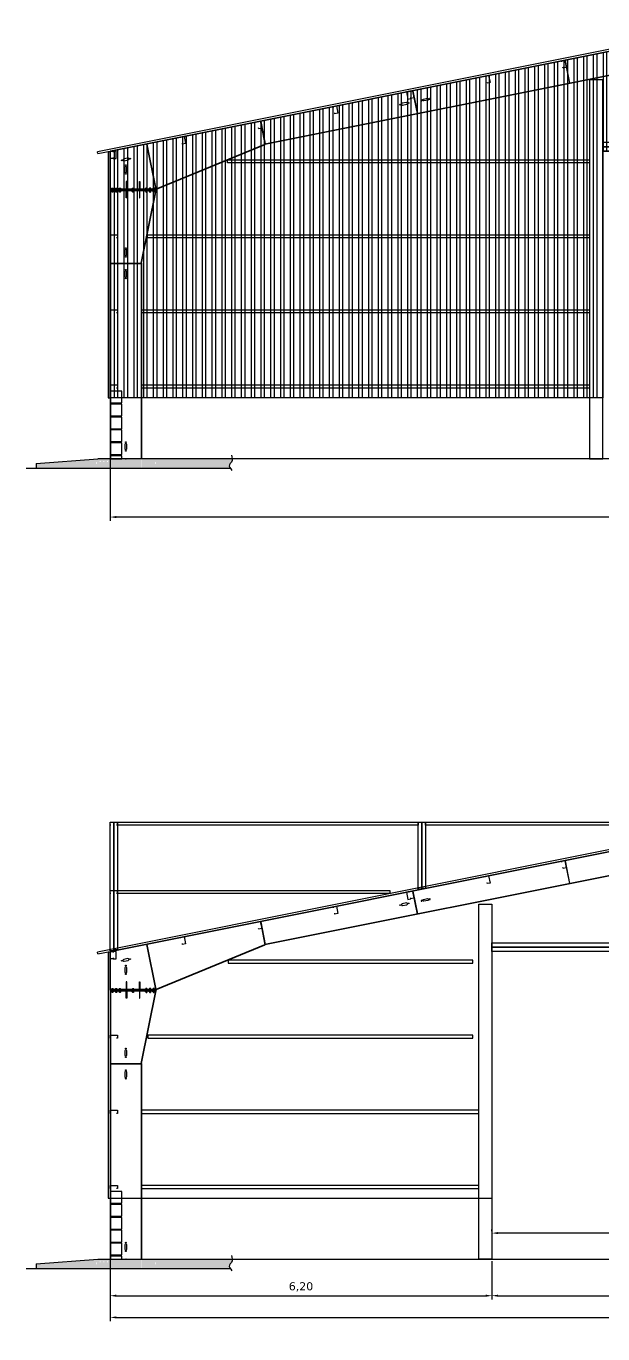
# Model space of a CAD drawing. Header units: millimetres. Extents: x 1972 to 5740, y 370 to 952.
# Drawn here: x 2799.19 to 2808.55, y 672.32 to 693.56 of the extents above; entities that cross this region are included whole.
import ezdxf

# ---------------------------------------------------------------- set-up
doc = ezdxf.new("R2010")
doc.units = ezdxf.units.MM
doc.header["$LTSCALE"] = 15
doc.linetypes.add('ACAD_ISO02W100', pattern=[15, 12, -3])
doc.layers.add('1', color=7, linetype='Continuous')
doc.layers.add('2', color=2, linetype='Continuous')
doc.styles.add('ARIAL', font='verdana.ttf')
doc.dimstyles.new('Cota 0.13', dxfattribs={"dimtxt": 0.13, "dimasz": 0.1, "dimexe": 0.06, "dimexo": 0.03, "dimgap": 0.06, "dimtad": 1, "dimzin": 1, "dimtxsty": 'ARIAL', "dimcen": 2.5, "dimadec": 0, "dimazin": 0, "dimtfac": 1, "dimtmove": 0, "dimatfit": 3, "dimfxl": 1, "dimarcsym": 0})

# ---------------------------------------------------------------- blocks, each defined once
blk = doc.blocks.new('To 5-8')
at = {"layer": '1'}
for p, q in [((-0.014, 0.009), (-0.014, 0)), ((-0.014, 0), (-0.009, 0)), ((0.01, 0.011), (-0.01, 0.011)), ((-0.008, 0), (-0.007, 0)), ((-0.007, 0.009), (-0.007, 0)), ((-0.007, 0), (0.007, 0)), ((0.007, 0.009), (0.007, 0)), ((0.007, 0), (0.008, 0)), ((0.009, 0), (0.014, 0)), ((0.014, 0), (0.014, 0.009)), ((-0.008, -0.001), (-0.008, -0.048)), ((-0.008, -0.048), (0.008, -0.048)), ((-0.008, -0.048), (-0.005, -0.05)), ((-0.005, -0.05), (0.005, -0.05)), ((0.005, -0.05), (0.008, -0.048)), ((0.008, -0.048), (0.008, -0.001))]:
    blk.add_line(p, q, dxfattribs=at)
for centre, radius, start, end in [((-0.01, 0.005), 0.00528, 48.7117, 131.2883), ((0, -0.009), 0.0192, 68.6636, 111.3364), ((0.01, 0.005), 0.00528, 48.7117, 131.2883), ((-0.009, -0.001), 0.00064, 0, 90), ((0.009, -0.001), 0.00064, 90, 180)]:
    blk.add_arc(centre, radius, start, end, dxfattribs=at)
at = {"layer": '2'}
for p, q in [((0.008, -0.003), (-0.008, -0.003)), ((-0.005, -0.003), (-0.005, -0.05)), ((0.005, -0.003), (0.005, -0.05))]:
    blk.add_line(p, q, dxfattribs=at)
blk = doc.blocks.new('Tu 5-8')
at = {"layer": '1'}
for p, q in [((0.01, 0), (-0.01, 0)), ((-0.014, -0.001), (-0.014, -0.008)), ((-0.014, -0.008), (-0.014, -0.014)), ((-0.01, -0.015), (0.01, -0.015)), ((-0.007, -0.001), (-0.007, -0.008)), ((-0.007, -0.008), (-0.007, -0.014)), ((0.007, -0.001), (0.007, -0.008)), ((0.007, -0.008), (0.007, -0.014)), ((0.014, -0.001), (0.014, -0.008)), ((0.014, -0.008), (0.014, -0.014))]:
    blk.add_line(p, q, dxfattribs=at)
for centre, radius, start, end in [((-0.01, -0.008), 0.00752, 62.3999, 117.6001), ((0, -0.029), 0.0288, 75.9969, 104.0031), ((-0.01, -0.008), 0.00752, 242.3999, 297.6001), ((0, 0.014), 0.0288, 255.9969, 284.0031), ((0.01, -0.008), 0.00752, 62.3999, 117.6001), ((0.01, -0.008), 0.00752, 242.3999, 297.6001)]:
    blk.add_arc(centre, radius, start, end, dxfattribs=at)
blk = doc.blocks.new('*D173')
at = {"color": 0, "linetype": 'Continuous', "lineweight": -2, "transparency": 16777216}
for p, q in [((2800.549, 673.528), (2800.549, 672.523)), ((2820.549, 673.528), (2820.549, 672.523)), ((2800.649, 672.583), (2820.449, 672.583))]:
    blk.add_line(p, q, dxfattribs=at)
at = {"color": 0, "linetype": 'Continuous', "transparency": 16777216}
for points in [[(2800.649, 672.6), (2800.649, 672.567), (2800.549, 672.583)], [(2820.449, 672.6), (2820.449, 672.567), (2820.549, 672.583)]]:
    blk.add_solid(points, dxfattribs=at)
at = {"layer": 'Defpoints', "color": 0, "linetype": 'Continuous', "transparency": 16777216}
for p in [(2800.549, 673.558), (2820.549, 673.558), (2820.549, 672.583)]:
    blk.add_point(p, dxfattribs=at)
at = {"color": 0, "linetype": 'Continuous', "transparency": 16777216, "insert": (2810.549, 672.727), "char_height": 0.13, "attachment_point": 5, "style": 'ARIAL'}
blk.add_mtext('Ancho de estructura 20,00m', dxfattribs=at)
blk = doc.blocks.new('fsdasdfasdfasdf')
at = {"color": 5}
blk.add_lwpolyline([(0.1, 0.035), (0.031, 0.022, 1), (0.037, -0.008), (0.106, 0.006, 1)], format="xyb", close=True, dxfattribs=at)
for centre in [(0, 0), (0.137, 0.027)]:
    blk.add_circle(centre, 0.006, dxfattribs=at)
blk = doc.blocks.new('*D181')
at = {"color": 0, "lineweight": -2, "transparency": 16777216}
for p, q in [((2806.749, 673.498), (2806.749, 672.876)), ((2800.549, 672.996), (2800.549, 672.876)), ((2800.649, 672.936), (2806.649, 672.936))]:
    blk.add_line(p, q, dxfattribs=at)
at = {"color": 0, "transparency": 16777216}
for points in [[(2800.649, 672.953), (2800.649, 672.919), (2800.549, 672.936)], [(2806.649, 672.953), (2806.649, 672.919), (2806.749, 672.936)]]:
    blk.add_solid(points, dxfattribs=at)
at = {"layer": 'Defpoints', "color": 0, "transparency": 16777216}
for p in [(2806.749, 673.528), (2800.549, 673.026), (2806.749, 672.936)]:
    blk.add_point(p, dxfattribs=at)
at = {"color": 0, "transparency": 16777216, "insert": (2803.649, 673.079), "char_height": 0.13, "attachment_point": 5, "style": 'ARIAL'}
blk.add_mtext('6,20', dxfattribs=at)
blk = doc.blocks.new('*D182')
at = {"color": 0, "lineweight": -2, "transparency": 16777216}
for p, q in [((2812.549, 673.498), (2812.549, 672.876)), ((2806.749, 673.157), (2806.749, 672.876)), ((2806.849, 672.936), (2812.449, 672.936))]:
    blk.add_line(p, q, dxfattribs=at)
at = {"color": 0, "transparency": 16777216}
for points in [[(2806.849, 672.953), (2806.849, 672.919), (2806.749, 672.936)], [(2812.449, 672.953), (2812.449, 672.919), (2812.549, 672.936)]]:
    blk.add_solid(points, dxfattribs=at)
at = {"layer": 'Defpoints', "color": 0, "transparency": 16777216}
for p in [(2812.549, 673.528), (2806.749, 673.187), (2812.549, 672.936)]:
    blk.add_point(p, dxfattribs=at)
at = {"color": 0, "transparency": 16777216, "insert": (2809.649, 673.079), "char_height": 0.13, "attachment_point": 5, "style": 'ARIAL'}
blk.add_mtext('5,80', dxfattribs=at)
blk = doc.blocks.new('*D185')
at = {"color": 0, "lineweight": -2, "transparency": 16777216}
for p, q in [((2806.749, 673.983), (2806.749, 674.013)), ((2812.449, 673.953), (2806.849, 673.953)), ((2812.549, 673.983), (2812.549, 674.013))]:
    blk.add_line(p, q, dxfattribs=at)
at = {"color": 0, "transparency": 16777216}
for points in [[(2806.849, 673.97), (2806.849, 673.936), (2806.749, 673.953)], [(2812.449, 673.97), (2812.449, 673.936), (2812.549, 673.953)]]:
    blk.add_solid(points, dxfattribs=at)
at = {"layer": 'Defpoints', "color": 0, "transparency": 16777216}
for p in [(2806.749, 673.953), (2806.749, 673.953), (2812.549, 673.953)]:
    blk.add_point(p, dxfattribs=at)
at = {"color": 0, "transparency": 16777216, "insert": (2809.649, 674.096), "char_height": 0.13, "attachment_point": 5, "style": 'ARIAL'}
blk.add_mtext('5,80', dxfattribs=at)
blk = doc.blocks.new('*D204')
at = {"color": 0, "linetype": 'Continuous', "lineweight": -2, "transparency": 16777216}
for p, q in [((2800.549, 686.531), (2800.549, 685.525)), ((2820.549, 686.531), (2820.549, 685.525)), ((2820.449, 685.585), (2800.649, 685.585))]:
    blk.add_line(p, q, dxfattribs=at)
at = {"color": 0, "linetype": 'Continuous', "transparency": 16777216}
for points in [[(2800.649, 685.602), (2800.649, 685.569), (2800.549, 685.585)], [(2820.449, 685.602), (2820.449, 685.569), (2820.549, 685.585)]]:
    blk.add_solid(points, dxfattribs=at)
at = {"layer": 'Defpoints', "color": 0, "linetype": 'Continuous', "transparency": 16777216}
for p in [(2800.549, 686.561), (2820.549, 686.561), (2800.549, 685.585)]:
    blk.add_point(p, dxfattribs=at)
at = {"color": 0, "linetype": 'Continuous', "transparency": 16777216, "insert": (2810.549, 685.729), "char_height": 0.13, "attachment_point": 5, "style": 'ARIAL'}
blk.add_mtext('Ancho de estructura 20,00m', dxfattribs=at)

msp = doc.modelspace()

# ---------------------------------------------------------------- hatches: boundary and pattern name
h = msp.add_hatch()
h.set_pattern_fill('STEEL', color=3, scale=0.05, angle=45, style=0)
h.set_pattern_definition([(90, (4533.69435, 521.69895), (0.15875, 0), []), (90, (4533.75047, 521.75508), (0.15875, 0), [])])
h.paths.add_polyline_path([(2810.54899, 693.53059), (2800.54899, 691.53059), (2800.54899, 687.52459), (2808.54899, 687.52459), (2808.54899, 691.53059), (2814.34899, 691.53059), (2814.34899, 687.52459), (2820.54899, 687.52459), (2820.54899, 691.53059)])
h = msp.add_hatch()
h.set_pattern_fill('AR-CONC', color=256, scale=0.0006, style=0)
h.set_pattern_definition([(50, (2077.28585, 620.2979), (0.109310801, -0.009563451), [0.01143, -0.12573]), (355, (2077.28585, 620.2979), (-0.021145696, 0.114633986), [0.009144, -0.100584]), (100.451, (2077.29496, 620.29711), (0.088165501, 0.105070013), [0.009714, -0.106854]), (46.1842, (2077.28585, 620.32838), (0.162647425, -0.025225397), [0.017145, -0.188595]), (96.6356, (2077.2994, 620.32628), (0.14244254, 0.148455334), [0.014571, -0.160281]), (351.184, (2077.28585, 620.32838), (0.142442763, 0.14845507), [0.013716, -0.150876]), (21, (2077.30109, 620.32076), (0.090968928, -0.061359311), [0.01143, -0.12573]), (326, (2077.30109, 620.32076), (0.037081217, 0.11051278), [0.009144, -0.100584]), (71.4514, (2077.30867, 620.31565), (0.128049894, 0.049153715), [0.009714, -0.106854]), (37.5, (2077.28585, 620.297903), (0.001853162, 0.0507330233), [0, -0.0993648, 0, -0.102108, 0, -0.100965]), (7.5, (2077.28585, 620.2979), (0.0400917975, 0.060108345), [0, -0.0582168, 0, -0.0970788, 0, -0.038481]), (327.5, (2077.251867, 620.297903), (0.081354357, -0.0034372464), [0, -0.0381, 0, -0.118872, 0, -0.157734]), (317.5, (2077.23663, 620.2979), (0.088877509, 0.0152558946), [0, -0.04953, 0, -0.0789432, 0, -0.112014])])
edge = h.paths.add_edge_path()
edge.add_spline(control_points=[(2802.5, 686.38059), (2802.48703, 686.39983), (2802.47316, 686.43443), (2802.52805, 686.47575), (2802.53366, 686.51116), (2802.53256, 686.53059)], knot_values=[0.05872267, 0.05872267, 0.05872267, 0.05872267, 0.12037337, 0.17418287, 0.23139088, 0.23139088, 0.23139088, 0.23139088], degree=3, periodic=0)
edge.add_line((2802.53256, 686.53059), (2801.06159, 686.53059))
edge.add_line((2801.06159, 686.53059), (2801.06159, 686.38059))
edge.add_line((2801.06159, 686.38059), (2801.28029, 686.38059))
edge.add_line((2801.28029, 686.38059), (2801.28029, 686.48059))
edge.add_line((2801.28029, 686.48059), (2801.29029, 686.48059))
edge.add_line((2801.29029, 686.48059), (2801.29029, 686.45059))
edge.add_arc((2801.28529, 686.45059), 0.005, 180, 360, ccw=False)
edge.add_line((2801.28029, 686.45059), (2801.28029, 686.38059))
edge.add_line((2801.28029, 686.38059), (2802.5, 686.38059))
h.paths.add_polyline_path([(2801.05529, 686.53059), (2800.81029, 686.53059, -1), (2800.80029, 686.53059), (2800.55529, 686.53059), (2800.55529, 686.38059), (2801.05529, 686.38059)])
h.paths.add_polyline_path([(2800.33029, 686.45059, -1), (2800.32029, 686.45059), (2800.32029, 686.48059), (2800.33029, 686.48059), (2800.33029, 686.38059), (2800.34899, 686.38059), (2800.34899, 686.53059), (2799.34899, 686.45559), (2799.34899, 686.38059), (2800.33029, 686.38059)])
h.paths.add_polyline_path([(2800.39399, 686.50559), (2800.50399, 686.50559, -0.41421356), (2800.52399, 686.48559), (2800.52399, 686.38059), (2800.54899, 686.38059), (2800.54899, 686.53059), (2800.34899, 686.53059), (2800.34899, 686.38059), (2800.37399, 686.38059), (2800.37399, 686.48559, -0.41421356)])
h.paths.add_polyline_path([(2800.52399, 686.48559, 0.43205261), (2800.50278, 686.50555, -0.01513114), (2800.50399, 686.50559), (2800.39399, 686.50559, 0.0595081), (2800.38928, 686.50503, 0.00142806), (2800.38917, 686.505, 0.34457424), (2800.37399, 686.48559), (2800.37399, 686.38059), (2800.52399, 686.38059)], flags=17)
h.paths.add_polyline_path([(2800.38027, 686.48755, -1), (2800.39998, 686.48755, -1)], flags=16)
h.paths.add_polyline_path([(2800.43914, 686.48755, -1), (2800.45885, 686.48755, -1)], flags=16)
h.paths.add_polyline_path([(2800.49801, 686.48755, -1), (2800.51772, 686.48755, -1)], flags=16)
h = msp.add_hatch()
h.set_pattern_fill('AR-CONC', color=256, scale=0.0006, style=0)
h.set_pattern_definition([(50, (2077.28585, 607.295705), (0.109310801, -0.009563451), [0.01143, -0.12573]), (355, (2077.28585, 607.2957), (-0.021145696, 0.114633986), [0.009144, -0.100584]), (100.451, (2077.29496, 607.29491), (0.088165501, 0.105070013), [0.009714, -0.106854]), (46.1842, (2077.28585, 607.32619), (0.162647425, -0.025225397), [0.017145, -0.188595]), (96.6356, (2077.2994, 607.32408), (0.14244254, 0.148455334), [0.014571, -0.160281]), (351.184, (2077.28585, 607.32619), (0.142442763, 0.14845507), [0.013716, -0.150876]), (21, (2077.30109, 607.318565), (0.090968928, -0.061359311), [0.01143, -0.12573]), (326, (2077.30109, 607.31857), (0.037081217, 0.11051278), [0.009144, -0.100584]), (71.4514, (2077.30867, 607.31345), (0.128049894, 0.049153715), [0.009714, -0.106854]), (37.5, (2077.28585, 607.295705), (0.001853162, 0.0507330233), [0, -0.0993648, 0, -0.102108, 0, -0.100965]), (7.5, (2077.28585, 607.295705), (0.0400917975, 0.060108345), [0, -0.0582168, 0, -0.0970788, 0, -0.038481]), (327.5, (2077.251867, 607.295705), (0.081354357, -0.0034372464), [0, -0.0381, 0, -0.118872, 0, -0.157734]), (317.5, (2077.23663, 607.295705), (0.088877509, 0.0152558946), [0, -0.04953, 0, -0.0789432, 0, -0.112014])])
edge = h.paths.add_edge_path()
edge.add_spline(control_points=[(2802.5, 673.37839), (2802.48703, 673.39763), (2802.47316, 673.43223), (2802.52805, 673.47355), (2802.53366, 673.50896), (2802.53256, 673.52839)], knot_values=[0.05872267, 0.05872267, 0.05872267, 0.05872267, 0.12037337, 0.17418287, 0.23139088, 0.23139088, 0.23139088, 0.23139088], degree=3, periodic=0)
edge.add_line((2802.53256, 673.52839), (2801.06159, 673.52839))
edge.add_line((2801.06159, 673.52839), (2801.06159, 673.37839))
edge.add_line((2801.06159, 673.37839), (2801.28029, 673.37839))
edge.add_line((2801.28029, 673.37839), (2801.28029, 673.47839))
edge.add_line((2801.28029, 673.47839), (2801.29029, 673.47839))
edge.add_line((2801.29029, 673.47839), (2801.29029, 673.44839))
edge.add_arc((2801.28529, 673.44839), 0.005, 180, 360, ccw=False)
edge.add_line((2801.28029, 673.44839), (2801.28029, 673.37839))
edge.add_line((2801.28029, 673.37839), (2802.5, 673.37839))
h.paths.add_polyline_path([(2801.05529, 673.52839), (2800.81029, 673.52839, -1), (2800.80029, 673.52839), (2800.55529, 673.52839), (2800.55529, 673.37839), (2801.05529, 673.37839)])
h.paths.add_polyline_path([(2800.33029, 673.44839, -1), (2800.32029, 673.44839), (2800.32029, 673.47839), (2800.33029, 673.47839), (2800.33029, 673.37839), (2800.34899, 673.37839), (2800.34899, 673.52839), (2799.34899, 673.45339), (2799.34899, 673.37839), (2800.33029, 673.37839)])
h.paths.add_polyline_path([(2800.39399, 673.50339), (2800.50399, 673.50339, -0.41421356), (2800.52399, 673.48339), (2800.52399, 673.37839), (2800.54899, 673.37839), (2800.54899, 673.52839), (2800.34899, 673.52839), (2800.34899, 673.37839), (2800.37399, 673.37839), (2800.37399, 673.48339, -0.41421356)])
h.paths.add_polyline_path([(2800.52399, 673.48339, 0.43205261), (2800.50278, 673.50336, -0.01513114), (2800.50399, 673.50339), (2800.39399, 673.50339, 0.0595081), (2800.38928, 673.50283, 0.00142806), (2800.38917, 673.5028, 0.34457424), (2800.37399, 673.48339), (2800.37399, 673.37839), (2800.52399, 673.37839)], flags=17)
h.paths.add_polyline_path([(2800.38027, 673.48535, -1), (2800.39998, 673.48535, -1)], flags=16)
h.paths.add_polyline_path([(2800.43914, 673.48535, -1), (2800.45885, 673.48535, -1)], flags=16)
h.paths.add_polyline_path([(2800.49801, 673.48535, -1), (2800.51772, 673.48535, -1)], flags=16)

# ---------------------------------------------------------------- linework, layer by layer
at = {"color": 3, "linetype": 'Continuous'}
for p, q in [((2810.54311, 693.56001), (2800.34507, 691.5204)), ((2800.35095, 691.49098), (2800.34507, 691.5204)), ((2800.35095, 691.49098), (2800.54899, 691.53059)), ((2800.51899, 691.52459), (2800.51899, 687.52459)), ((2800.51899, 691.52459), (2800.54899, 691.52459)), ((2800.51899, 687.52459), (2800.54899, 687.52459)), ((2810.54311, 680.55781), (2800.34507, 678.5182)), ((2800.35095, 678.48879), (2800.54899, 678.52839)), ((2800.35095, 678.48879), (2800.34507, 678.5182)), ((2800.51899, 678.52239), (2800.51899, 674.52239)), ((2800.51899, 678.52239), (2800.54899, 678.52239)), ((2800.51899, 674.52239), (2800.54899, 674.52239))]:
    msp.add_line(p, q, dxfattribs=at)
at = {"color": 5, "linetype": 'Continuous'}
for p, q in [((2810.53506, 693.5278), (2800.55406, 691.5316)), ((2810.53629, 693.52163), (2800.55529, 691.52543)), ((2810.53629, 693.1392), (2803.06349, 691.64464)), ((2810.53629, 693.13278), (2803.06473, 691.63846)), ((2807.93208, 693.00078), (2808.00562, 692.63307)), ((2807.93678, 693.00172), (2808.01033, 692.63401)), ((2805.46101, 692.50657), (2805.53456, 692.13885)), ((2805.46572, 692.50751), (2805.53926, 692.13979)), ((2802.98995, 692.01236), (2803.06473, 691.63846)), ((2802.99466, 692.0133), (2803.0682, 691.64558)), ((2800.54899, 690.91574), (2800.54899, 691.52543)), ((2800.55529, 691.52543), (2800.54899, 691.52543)), ((2800.55529, 691.52543), (2800.55406, 691.5316)), ((2800.55529, 690.91574), (2800.55529, 691.52543)), ((2801.29257, 690.91574), (2801.14696, 691.64376)), ((2801.29899, 690.91574), (2801.15314, 691.645)), ((2801.29899, 690.91574), (2803.06349, 691.64464)), ((2801.30144, 690.90993), (2803.06478, 691.63835)), ((2803.06233, 691.64415), (2803.06478, 691.63835)), ((2801.29899, 690.91574), (2801.30144, 690.90993)), ((2810.53506, 680.52561), (2800.55406, 678.52941)), ((2810.53629, 680.51943), (2800.55529, 678.52323)), ((2810.53629, 680.137), (2803.06349, 678.64244)), ((2810.53629, 680.13058), (2803.06473, 678.63627)), ((2807.93208, 679.99859), (2808.00562, 679.63087)), ((2807.93678, 679.99953), (2808.01033, 679.63181)), ((2805.46101, 679.50437), (2805.53456, 679.13666)), ((2805.46572, 679.50531), (2805.53926, 679.1376)), ((2802.98995, 679.01016), (2803.06473, 678.63627)), ((2802.99466, 679.0111), (2803.0682, 678.64338)), ((2800.54899, 677.91354), (2800.54899, 678.52323)), ((2800.55529, 678.52323), (2800.54899, 678.52323)), ((2800.55529, 678.52323), (2800.55406, 678.52941)), ((2800.55529, 677.91354), (2800.55529, 678.52323)), ((2801.29257, 677.91354), (2801.14696, 678.64156)), ((2801.29899, 677.91354), (2801.15314, 678.6428)), ((2801.29899, 677.91354), (2803.06349, 678.64244)), ((2801.30144, 677.90773), (2803.06478, 678.63615)), ((2803.06233, 678.64195), (2803.06478, 678.63615)), ((2801.29899, 677.91354), (2801.30144, 677.90773))]:
    msp.add_line(p, q, dxfattribs=at)
at = {"color": 7, "linetype": 'Continuous'}
for p, q in [((2800.55406, 691.5316), (2800.54899, 691.53059)), ((2800.54899, 691.52543), (2800.54899, 691.53059)), ((2799.34899, 686.45559), (2800.34899, 686.53059)), ((2799.34899, 686.45559), (2799.34899, 686.38059)), ((2820.74899, 686.53059), (2800.34899, 686.53059)), ((2800.55406, 678.52941), (2800.54899, 678.52839)), ((2800.54899, 678.52323), (2800.54899, 678.52839)), ((2799.34899, 673.45339), (2800.34899, 673.52839)), ((2799.34899, 673.45339), (2799.34899, 673.37839)), ((2800.34899, 673.52839), (2820.74899, 673.52839))]:
    msp.add_line(p, q, dxfattribs=at)
at = {"color": 1, "linetype": 'Continuous'}
for p, q in [((2800.54899, 690.89034), (2800.54899, 686.53059)), ((2800.55529, 690.89034), (2800.55529, 686.53059)), ((2801.05529, 689.70846), (2801.29249, 690.89034)), ((2801.06167, 689.70845), (2801.29871, 690.88933)), ((2801.29871, 690.88933), (2801.29249, 690.89034)), ((2800.55529, 689.70846), (2801.06159, 689.70846)), ((2800.55529, 689.70366), (2801.05529, 689.70366)), ((2801.05529, 689.70846), (2801.05529, 686.53059)), ((2801.06167, 689.70845), (2801.05545, 689.70946)), ((2801.06159, 689.70846), (2801.06159, 686.53059)), ((2800.54899, 677.88814), (2800.54899, 673.52839)), ((2800.55529, 677.88814), (2800.55529, 673.52839)), ((2801.05529, 676.70626), (2801.29249, 677.88814)), ((2801.06167, 676.70625), (2801.29871, 677.88713)), ((2801.29871, 677.88713), (2801.29249, 677.88814)), ((2800.55529, 676.70626), (2801.06159, 676.70626)), ((2800.55529, 676.70146), (2801.05529, 676.70146)), ((2801.05529, 676.70626), (2801.05529, 673.52839)), ((2801.06167, 676.70625), (2801.05545, 676.70726)), ((2801.06159, 676.70626), (2801.06159, 673.52839))]:
    msp.add_line(p, q, dxfattribs=at)
at = {"color": 3, "linetype": 'ACAD_ISO02W100', "ltscale": 0.3}
for p, q in [((2808.54899, 687.52459), (2800.54899, 687.52459)), ((2800.54899, 674.52239), (2806.74899, 674.52239))]:
    msp.add_line(p, q, dxfattribs=at)
at = {"color": 40, "linetype": 'Continuous'}
for p, q in [((2799.18766, 686.38059), (2802.50014, 686.38059)), ((2799.18766, 673.37839), (2802.50014, 673.37839))]:
    msp.add_line(p, q, dxfattribs=at)
at = {"color": 0}
msp.add_lwpolyline([(2814.34899, 687.52459), (2814.34899, 691.53059), (2808.54899, 691.53059), (2808.54899, 687.52459), (2800.54899, 687.52459), (2800.54899, 691.53059), (2810.54899, 693.53059), (2820.54899, 691.53059), (2820.54899, 687.52459), (2814.34899, 687.52459)], dxfattribs=at)
msp.add_lwpolyline([(2814.34899, 687.52459), (2814.34899, 691.53059), (2808.54899, 691.53059), (2808.54899, 687.52459), (2800.54899, 687.52459), (2800.54899, 691.53059), (2810.54899, 693.53059), (2820.54899, 691.53059), (2820.54899, 687.52459), (2814.34899, 687.52459)], dxfattribs=at)
at = {"color": 6, "linetype": 'Continuous'}
for points in [[(2807.88475, 692.98245), (2807.88181, 692.99716), (2807.93084, 693.00696), (2807.95438, 692.88929), (2807.90535, 692.87949), (2807.90241, 692.89419)], [(2806.64922, 692.73534), (2806.64628, 692.75005), (2806.69531, 692.75985), (2806.71884, 692.64218), (2806.66982, 692.63238), (2806.66687, 692.64709)], [(2805.41369, 692.48823), (2805.41075, 692.50294), (2805.45978, 692.51275), (2805.48331, 692.39508), (2805.43428, 692.38527), (2805.43134, 692.39998)], [(2804.17816, 692.24113), (2804.17522, 692.25584), (2804.22425, 692.26564), (2804.24778, 692.14797), (2804.19875, 692.13817), (2804.19581, 692.15288)], [(2802.94263, 691.99402), (2802.93969, 692.00873), (2802.98872, 692.01854), (2803.01225, 691.90087), (2802.96322, 691.89106), (2802.96028, 691.90577)], [(2801.7071, 691.74691), (2801.70415, 691.76162), (2801.75318, 691.77143), (2801.77672, 691.65376), (2801.72769, 691.64395), (2801.72475, 691.65866)], [(2800.59899, 691.42559), (2800.59899, 691.41059), (2800.54899, 691.41059), (2800.54899, 691.53059), (2800.59899, 691.53059), (2800.59899, 691.51559)], [(2800.56399, 690.12059), (2800.54899, 690.12059), (2800.54899, 690.17059), (2800.66899, 690.17059), (2800.66899, 690.12059), (2800.65399, 690.12059)], [(2800.56399, 688.90059), (2800.54899, 688.90059), (2800.54899, 688.95059), (2800.66899, 688.95059), (2800.66899, 688.90059), (2800.65399, 688.90059)], [(2800.56399, 687.68059), (2800.54899, 687.68059), (2800.54899, 687.73059), (2800.66899, 687.73059), (2800.66899, 687.68059), (2800.65399, 687.68059)], [(2800.56399, 680.57839), (2800.54899, 680.57839), (2800.54899, 680.62839), (2800.66899, 680.62839), (2800.66899, 680.57839), (2800.65399, 680.57839)], [(2807.88475, 679.98025), (2807.88181, 679.99496), (2807.93084, 680.00476), (2807.95438, 679.88709), (2807.90535, 679.87729), (2807.90241, 679.892)], [(2806.64922, 679.73314), (2806.64628, 679.74785), (2806.69531, 679.75766), (2806.71884, 679.63999), (2806.66982, 679.63018), (2806.66687, 679.64489)], [(2800.56399, 679.46839), (2800.54899, 679.46839), (2800.54899, 679.51839), (2800.66899, 679.51839), (2800.66899, 679.46839), (2800.65399, 679.46839)], [(2805.41369, 679.48604), (2805.41075, 679.50075), (2805.45978, 679.51055), (2805.48331, 679.39288), (2805.43428, 679.38308), (2805.43134, 679.39778)], [(2804.17816, 679.23893), (2804.17522, 679.25364), (2804.22425, 679.26344), (2804.24778, 679.14578), (2804.19875, 679.13597), (2804.19581, 679.15068)], [(2802.94263, 678.99182), (2802.93969, 679.00653), (2802.98872, 679.01634), (2803.01225, 678.89867), (2802.96322, 678.88886), (2802.96028, 678.90357)], [(2801.7071, 678.74472), (2801.70415, 678.75943), (2801.75318, 678.76923), (2801.77672, 678.65156), (2801.72769, 678.64176), (2801.72475, 678.65647)], [(2800.59899, 678.42339), (2800.59899, 678.40839), (2800.54899, 678.40839), (2800.54899, 678.52839), (2800.59899, 678.52839), (2800.59899, 678.51339)], [(2800.56399, 677.11839), (2800.54899, 677.11839), (2800.54899, 677.16839), (2800.66899, 677.16839), (2800.66899, 677.11839), (2800.65399, 677.11839)], [(2800.56399, 675.89839), (2800.54899, 675.89839), (2800.54899, 675.94839), (2800.66899, 675.94839), (2800.66899, 675.89839), (2800.65399, 675.89839)], [(2800.56399, 674.67839), (2800.54899, 674.67839), (2800.54899, 674.72839), (2800.66899, 674.72839), (2800.66899, 674.67839), (2800.65399, 674.67839)]]:
    msp.add_lwpolyline(points, dxfattribs=at)
at = {"color": 1}
for points in [[(2808.54899, 686.53059), (2808.54899, 692.68893), (2808.33499, 692.68893), (2808.33499, 686.53059), (2808.54899, 686.53059)], [(2806.53499, 673.52839), (2806.53499, 679.29477), (2806.74899, 679.29477), (2806.74899, 673.52839), (2806.53499, 673.52839)]]:
    msp.add_lwpolyline(points, dxfattribs=at)
at = {"color": 4, "linetype": 'Continuous'}
for points in [[(2805.41369, 692.48823), (2805.41075, 692.50294), (2805.36172, 692.49314), (2805.38525, 692.37547), (2805.43428, 692.38527), (2805.43134, 692.39998)], [(2800.59899, 691.42559), (2800.59899, 691.41059), (2800.64899, 691.41059), (2800.64899, 691.53059), (2800.59899, 691.53059), (2800.59899, 691.51559)], [(2805.41369, 679.48604), (2805.41075, 679.50075), (2805.36172, 679.49094), (2805.38525, 679.37327), (2805.43428, 679.38308), (2805.43134, 679.39778)], [(2800.59899, 678.42339), (2800.59899, 678.40839), (2800.64899, 678.40839), (2800.64899, 678.52839), (2800.59899, 678.52839), (2800.59899, 678.51339)]]:
    msp.add_lwpolyline(points, dxfattribs=at)
at = {"color": 4}
for points in [[(2814.34899, 691.67059), (2808.54899, 691.67059), (2808.54899, 691.60059), (2814.34899, 691.60059)], [(2814.34899, 691.60059), (2808.54899, 691.60059), (2808.54899, 691.53059), (2814.34899, 691.53059)], [(2806.74899, 678.66839), (2812.54899, 678.66839), (2812.54899, 678.59839), (2806.74899, 678.59839)], [(2806.74899, 678.59839), (2812.54899, 678.59839), (2812.54899, 678.52839), (2806.74899, 678.52839)]]:
    msp.add_lwpolyline(points, close=True, dxfattribs=at)
at = {"color": 6}
for points in [[(2802.45726, 691.39059), (2808.33499, 691.39059), (2808.33499, 691.34059), (2802.45726, 691.34059)], [(2801.15546, 690.17059), (2808.33499, 690.17059), (2808.33499, 690.12059), (2801.15546, 690.12059)], [(2801.06159, 688.95059), (2808.33499, 688.95059), (2808.33499, 688.90059), (2801.06159, 688.90059)], [(2801.06159, 687.73059), (2808.33499, 687.73059), (2808.33499, 687.68059), (2801.06159, 687.68059)], [(2806.44112, 678.38839), (2802.4692, 678.38839), (2802.4692, 678.33839), (2806.44112, 678.33839)], [(2806.44112, 677.16839), (2801.16209, 677.16839), (2801.16209, 677.11839), (2806.44112, 677.11839)], [(2806.53499, 675.94839), (2801.06159, 675.94839), (2801.06159, 675.89839), (2806.53499, 675.89839)], [(2806.53499, 674.72839), (2801.06159, 674.72839), (2801.06159, 674.67839), (2806.53499, 674.67839)]]:
    msp.add_lwpolyline(points, close=True, dxfattribs=at)
at = {"color": 4, "ltscale": 2}
for points in [[(2800.54899, 690.91574), (2801.29899, 690.91574), (2801.29899, 690.90304), (2800.54899, 690.90304)], [(2801.29899, 690.90304), (2800.54899, 690.90304), (2800.54899, 690.89034), (2801.29899, 690.89034)], [(2800.54899, 677.91354), (2801.29899, 677.91354), (2801.29899, 677.90084), (2800.54899, 677.90084)], [(2801.29899, 677.90084), (2800.54899, 677.90084), (2800.54899, 677.88814), (2801.29899, 677.88814)]]:
    msp.add_lwpolyline(points, close=True, dxfattribs=at)
at = {"color": 5, "ltscale": 2}
for points in [[(2800.81334, 690.91574), (2800.81964, 690.91574), (2800.81964, 691.03574), (2800.81334, 691.03574)], [(2801.03464, 690.91574), (2801.02834, 690.91574), (2801.02834, 691.03574), (2801.03464, 691.03574)], [(2800.81334, 677.91354), (2800.81964, 677.91354), (2800.81964, 678.03354), (2800.81334, 678.03354)], [(2801.03464, 677.91354), (2801.02834, 677.91354), (2801.02834, 678.03354), (2801.03464, 678.03354)]]:
    msp.add_lwpolyline(points, close=True, dxfattribs=at)
at = {"color": 1, "ltscale": 2}
for points in [[(2800.81334, 690.89034), (2800.81964, 690.89034), (2800.81964, 690.77034), (2800.81334, 690.77034)], [(2801.03464, 690.89034), (2801.02834, 690.89034), (2801.02834, 690.77034), (2801.03464, 690.77034)], [(2800.81334, 677.88814), (2800.81964, 677.88814), (2800.81964, 677.76814), (2800.81334, 677.76814)], [(2801.03464, 677.88814), (2801.02834, 677.88814), (2801.02834, 677.76814), (2801.03464, 677.76814)]]:
    msp.add_lwpolyline(points, close=True, dxfattribs=at)
at = {"color": 5, "linetype": 'Continuous'}
for points in [[(2800.54899, 687.44059), (2800.73899, 687.44059), (2800.73899, 687.63059), (2800.54899, 687.63059)], [(2800.54899, 687.23059), (2800.73899, 687.23059), (2800.73899, 687.42059), (2800.54899, 687.42059)], [(2800.54899, 687.02059), (2800.73899, 687.02059), (2800.73899, 687.21059), (2800.54899, 687.21059)], [(2800.54899, 686.81059), (2800.73899, 686.81059), (2800.73899, 687.00059), (2800.54899, 687.00059)], [(2800.54899, 686.60059), (2800.73899, 686.60059), (2800.73899, 686.79059), (2800.54899, 686.79059)], [(2800.54899, 686.53059), (2800.73899, 686.53059), (2800.73899, 686.58059), (2800.54899, 686.58059)], [(2800.54899, 674.43839), (2800.73899, 674.43839), (2800.73899, 674.62839), (2800.54899, 674.62839)], [(2800.54899, 674.22839), (2800.73899, 674.22839), (2800.73899, 674.41839), (2800.54899, 674.41839)], [(2800.54899, 674.01839), (2800.73899, 674.01839), (2800.73899, 674.20839), (2800.54899, 674.20839)], [(2800.54899, 673.80839), (2800.73899, 673.80839), (2800.73899, 673.99839), (2800.54899, 673.99839)], [(2800.54899, 673.59839), (2800.73899, 673.59839), (2800.73899, 673.78839), (2800.54899, 673.78839)], [(2800.54899, 673.52839), (2800.73899, 673.52839), (2800.73899, 673.57839), (2800.54899, 673.57839)]]:
    msp.add_lwpolyline(points, close=True, dxfattribs=at)
for points in [[(2800.57878, 687.42059), (2800.57878, 687.44059)], [(2800.70921, 687.42059), (2800.70921, 687.44059)], [(2800.57878, 687.21059), (2800.57878, 687.23059)], [(2800.57878, 687.00059), (2800.57878, 687.02059)], [(2800.70921, 687.21059), (2800.70921, 687.23059)], [(2800.70921, 687.00059), (2800.70921, 687.02059)], [(2800.57878, 686.79059), (2800.57878, 686.81059)], [(2800.70921, 686.79059), (2800.70921, 686.81059)], [(2800.57878, 686.58059), (2800.57878, 686.60059)], [(2800.70921, 686.58059), (2800.70921, 686.60059)], [(2800.57878, 674.41839), (2800.57878, 674.43839)], [(2800.70921, 674.41839), (2800.70921, 674.43839)], [(2800.57878, 674.20839), (2800.57878, 674.22839)], [(2800.70921, 674.20839), (2800.70921, 674.22839)], [(2800.57878, 673.99839), (2800.57878, 674.01839)], [(2800.70921, 673.99839), (2800.70921, 674.01839)], [(2800.57878, 673.78839), (2800.57878, 673.80839)], [(2800.70921, 673.78839), (2800.70921, 673.80839)], [(2800.57878, 673.57839), (2800.57878, 673.59839)], [(2800.70921, 673.57839), (2800.70921, 673.59839)]]:
    msp.add_lwpolyline(points, dxfattribs=at)
at = {"color": 5}
for points in [[(2800.60899, 678.54039), (2800.54899, 678.54039), (2800.54899, 680.62839), (2800.60899, 680.62839)], [(2800.66899, 678.55239), (2800.60899, 678.55239), (2800.60899, 680.62839), (2800.66899, 680.62839)], [(2805.60899, 679.54142), (2805.54899, 679.54142), (2805.54899, 680.62839), (2805.60899, 680.62839)], [(2805.66899, 679.55342), (2805.60899, 679.55342), (2805.60899, 680.62839), (2805.66899, 680.62839)]]:
    msp.add_lwpolyline(points, close=True, dxfattribs=at)
at = {"color": 6}
for points in [[(2800.66899, 680.62839), (2805.54899, 680.62839), (2805.54899, 680.57839), (2800.66899, 680.57839), (2800.66899, 680.62839)], [(2805.66899, 680.62839), (2810.54899, 680.62839), (2810.54899, 680.57839), (2805.66899, 680.57839), (2805.66899, 680.62839)], [(2800.66899, 679.51839), (2805.09004, 679.51839), (2805.09004, 679.46839), (2800.66899, 679.46839), (2800.66899, 679.51839)]]:
    msp.add_lwpolyline(points, dxfattribs=at)
at = {"color": 1, "linetype": 'Continuous'}
msp.add_lwpolyline([(2800.55529, 673.52839), (2800.55529, 673.82839), (2800.54899, 673.82839), (2800.54899, 673.52839)], dxfattribs=at)
for centre in [(2800.80529, 686.53059), (2800.80529, 673.52839)]:
    msp.add_circle(centre, 0.005, dxfattribs=at)
at = {"color": 7, "linetype": 'Continuous'}
for points in [[(2802.52075, 686.59294), (2802.53129, 686.55109), (2802.54672, 686.4898), (2802.46084, 686.42514), (2802.50205, 686.3758), (2802.52889, 686.34368)], [(2802.52075, 673.59074), (2802.53129, 673.54889), (2802.54672, 673.48761), (2802.46084, 673.42295), (2802.50205, 673.37361), (2802.52889, 673.34148)]]:
    msp.add_open_spline(points, degree=3, knots=[0, 0, 0, 0, 0.115930681, 0.169740186, 0.270172842, 0.270172842, 0.270172842, 0.270172842], dxfattribs=at)

# ---------------------------------------------------------------- block references
at = {"color": 7, "xscale": -1}
for p, rotation in [((2805.74101, 692.38033), 22.61986494941263), ((2805.74101, 679.37813), 22.61986494941879)]:
    msp.add_blockref('fsdasdfasdfasdf', p, dxfattribs=dict(at, rotation=rotation))
at = {"color": 7}
for p in [(2805.26052, 692.28423), (2800.73959, 691.38005), (2805.26052, 679.28204), (2800.73959, 678.37785)]:
    msp.add_blockref('fsdasdfasdfasdf', p, dxfattribs=at)
for p, rotation in [((2800.80529, 691.16128), 78.69006752406257), ((2800.80529, 689.81346), 78.69006752406257), ((2800.80529, 689.46346), 78.69006752406257), ((2800.80529, 686.66083), 78.69006752406257), ((2800.80529, 678.15908), 78.69006752406264), ((2800.80529, 676.81126), 78.69006752406264), ((2800.80529, 676.46126), 78.69006752406264), ((2800.80529, 673.65863), 78.69006752406264)]:
    msp.add_blockref('fsdasdfasdfasdf', p, dxfattribs=dict(at, rotation=rotation))
at = {"xscale": -1}
for p in [(2800.58899, 690.91574), (2800.64899, 690.91574), (2800.70899, 690.91574), (2800.92399, 690.91574), (2800.58899, 677.91354), (2800.64899, 677.91354), (2800.70899, 677.91354), (2800.92399, 677.91354)]:
    msp.add_blockref('To 5-8', p, dxfattribs=at)
at = {"rotation": 180}
for p in [(2800.58899, 690.8753), (2800.64899, 690.8753), (2800.70899, 690.8753), (2800.92399, 690.8753), (2800.58899, 677.8731), (2800.64899, 677.8731), (2800.70899, 677.8731), (2800.92399, 677.8731)]:
    msp.add_blockref('Tu 5-8', p, dxfattribs=at)
for p in [(2801.13899, 690.91574), (2801.19899, 690.91574), (2801.25899, 690.91574), (2801.13899, 677.91354), (2801.19899, 677.91354), (2801.25899, 677.91354)]:
    msp.add_blockref('To 5-8', p)
at = {"xscale": -1, "rotation": 180}
for p in [(2801.13899, 690.8753), (2801.19899, 690.8753), (2801.25899, 690.8753), (2801.13899, 677.8731), (2801.19899, 677.8731), (2801.25899, 677.8731)]:
    msp.add_blockref('Tu 5-8', p, dxfattribs=at)

# ---------------------------------------------------------------- dimensions: what is measured, and where the dimension line sits
at = {"color": 7, "linetype": 'Continuous'}
dim = msp.add_linear_dim(base=(2800.54899, 685.58542), p1=(2820.54899, 686.56059), p2=(2800.54899, 686.56059), angle=180, text='Ancho de estructura <>m', dimstyle='Cota 0.13', dxfattribs=at)
dim.commit()
dim.dimension.update_dxf_attribs({"geometry": '*D204', "text_midpoint": (2810.54899, 685.72949)})
at = {"color": 0}
for base, p1, p2, picture, middle in [((2806.74899, 673.95287), (2812.54899, 673.95287), (2806.74899, 673.95287), '*D185', (2809.64899, 674.09551)), ((2806.74899, 672.93611), (2800.54899, 673.02581), (2806.74899, 673.52839), '*D181', (2803.64899, 673.07862)), ((2812.54899, 672.93611), (2806.74899, 673.18725), (2812.54899, 673.52839), '*D182', (2809.64899, 673.07875))]:
    dim = msp.add_linear_dim(base=base, p1=p1, p2=p2, dimstyle='Cota 0.13', dxfattribs=at)
    dim.commit()
    dim.dimension.update_dxf_attribs({"geometry": picture, "text_midpoint": middle})
at = {"color": 7, "linetype": 'Continuous'}
dim = msp.add_linear_dim(base=(2820.54899, 672.58322), p1=(2800.54899, 673.55839), p2=(2820.54899, 673.55839), text='Ancho de estructura <>m', dimstyle='Cota 0.13', dxfattribs=at)
dim.commit()
dim.dimension.update_dxf_attribs({"geometry": '*D173', "text_midpoint": (2810.54899, 672.7273)})

doc.saveas('drawing.dxf')
